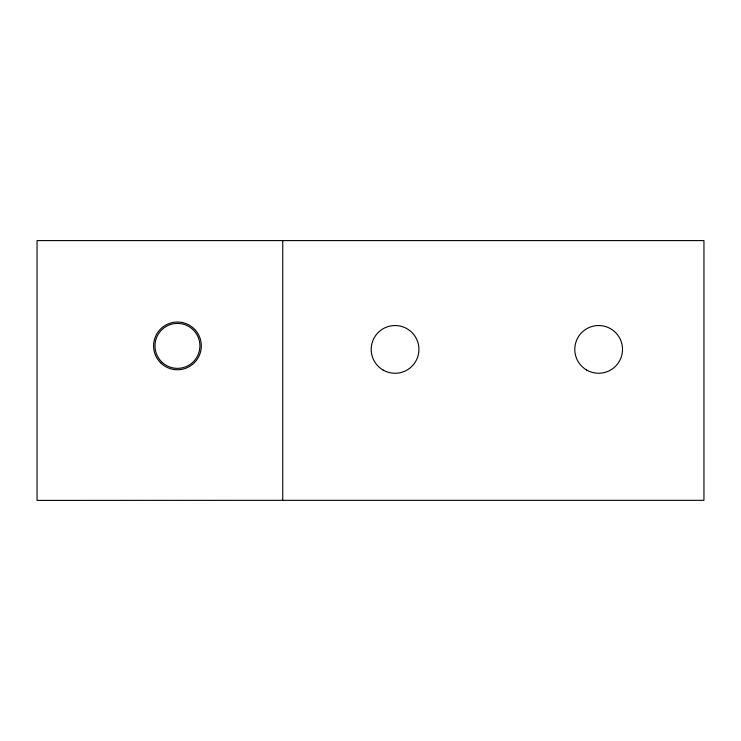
<?xml version="1.0" encoding="UTF-8"?>
<svg xmlns="http://www.w3.org/2000/svg" width="741" height="741" viewBox="0 0 741 741"><rect width="100%" height="100%" fill="white"/><g stroke="black" fill="none" stroke-linecap="round" stroke-linejoin="round"><path stroke-width="1.11" d="M282.747 500.332L37.05 500.407L37.05 240.593L703.95 240.593L703.95 500.332L282.747 500.332L282.747 240.593M160.575 362.766A23.869 23.869 0 0 0 200.505 352.068A23.869 23.869 0 0 0 171.273 322.835A23.869 23.869 0 0 0 160.575 362.766M161.566 361.775A22.462 22.462 0 0 0 199.153 351.706A22.462 22.462 0 0 0 171.634 324.188A22.462 22.462 0 0 0 161.566 361.775M586.715 370.065A23.869 23.869 0 0 0 622.514 349.4A23.869 23.869 0 0 0 586.715 328.726A23.869 23.869 0 0 0 586.715 370.065M383.134 370.065A23.869 23.869 0 0 0 418.934 349.4A23.869 23.869 0 0 0 383.134 328.726A23.869 23.869 0 0 0 383.134 370.065"/></g></svg>
